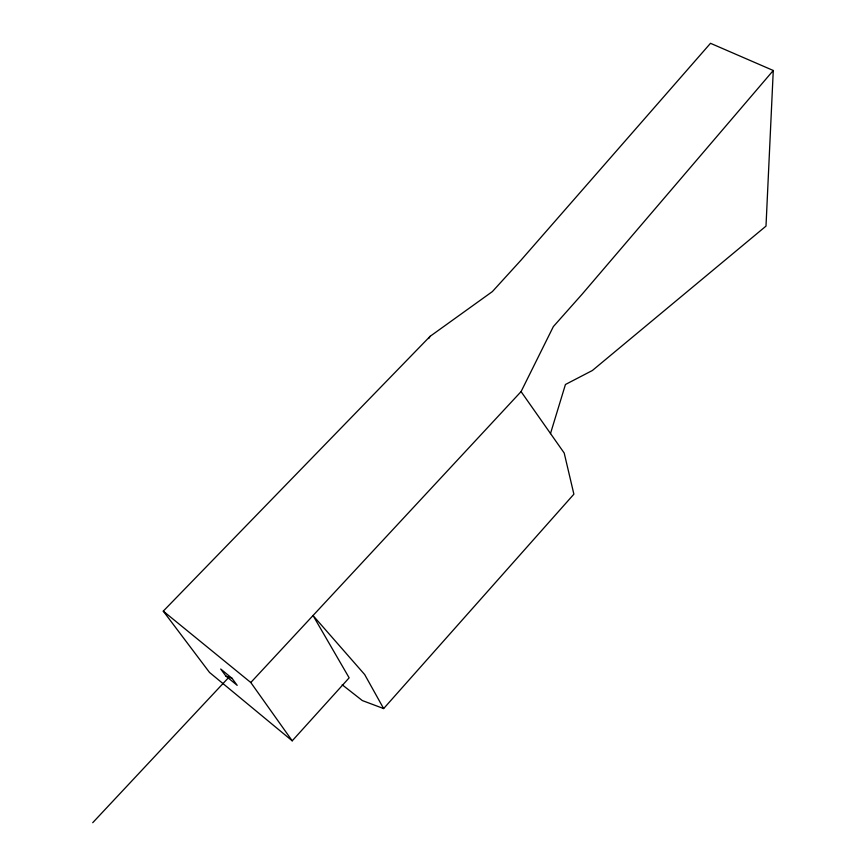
<?xml version="1.0" encoding="UTF-8"?>
<svg xmlns="http://www.w3.org/2000/svg" width="866" height="866" viewBox="0 0 866 866"><rect width="100%" height="100%" fill="white"/><g stroke="black" fill="none" stroke-linecap="round" stroke-linejoin="round"><path stroke-width="1.3" d="M773.273 70.492L582.201 294.104L553.363 326.569L521.072 391.605L564.199 453.026L573.887 494.183L383.649 708.572L364.694 674.571L313.027 615.531L349.15 677.829L292.221 740.82L209.518 672.449L163.273 611.136L430.131 336.311L492.397 291.571L521.007 260.168L710.499 43.3L773.273 70.492L765.999 226.113L592.398 370.486L565.444 384.493L550.462 433.66M428.67 338.574L430.131 336.311M292.221 740.82L250.794 682.516L521.072 391.605M92.727 822.7L228.96 677.19M225.885 676.054L232.077 678.349L237.187 685.342L225.885 676.054L220.7 669.017L232.077 678.349M383.649 708.572L362.334 700.562L342.2 684.779M163.273 611.136L250.794 682.516"/></g></svg>
